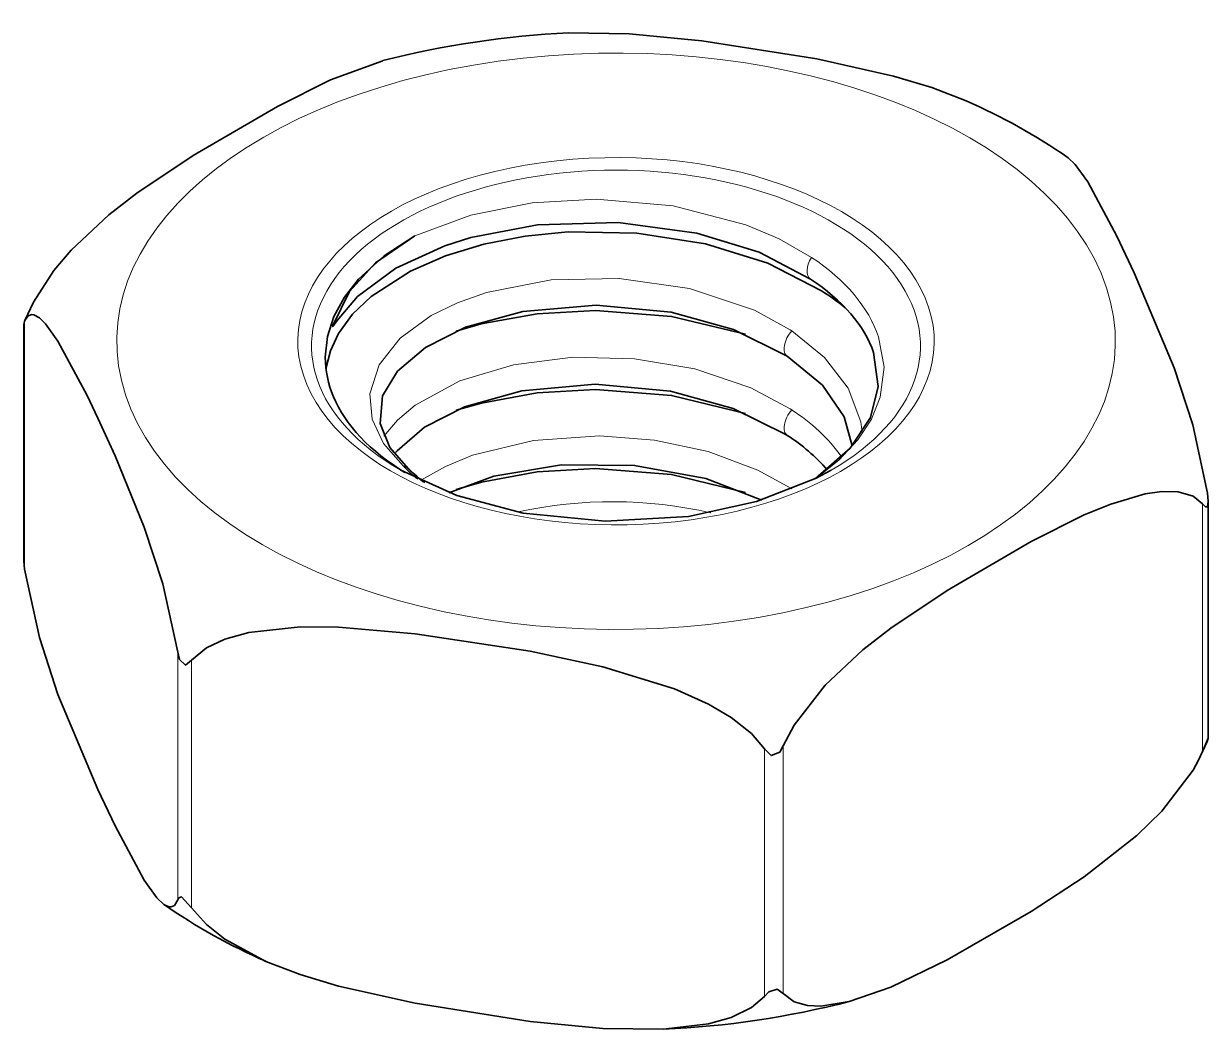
# Model space of a CAD drawing. Extents: x 145 to 857, y 42 to 790.
# Drawn here: x 656.19 to 662.3, y 471.97 to 477.16 of the extents above; entities that cross this region are included whole.
import ezdxf

# ---------------------------------------------------------------- set-up
doc = ezdxf.new("R2010")
doc.units = 0

msp = doc.modelspace()

# ---------------------------------------------------------------- linework, layer by layer
at = {"color": 7, "lineweight": 35, "ltscale": 0.002631}
msp.add_line((656.2354, 475.7245), (656.1906, 475.6293), dxfattribs=at)
at = {"color": 7, "lineweight": 35, "ltscale": 0.000326475}
msp.add_line((656.1852, 475.6118), (656.1886, 475.6244), dxfattribs=at)
at = {"color": 7, "lineweight": 35, "ltscale": 0.030574}
for p, q in [((656.1852, 474.3888), (656.1852, 475.6118)), ((662.2966, 473.4743), (662.2966, 474.6973))]:
    msp.add_line(p, q, dxfattribs=at)
at = {"color": 7, "lineweight": 35, "ltscale": 0.000132048}
for p, q in [((656.1886, 475.6244), (656.1906, 475.6293)), ((662.2932, 473.4617), (662.2912, 473.4568))]:
    msp.add_line(p, q, dxfattribs=at)
at = {"color": 7, "lineweight": 13, "ltscale": 0.031951}
for p, q in [((656.1886, 474.3463), (656.1886, 475.6244)), ((660.007, 472.1418), (660.007, 473.4198))]:
    msp.add_line(p, q, dxfattribs=at)
at = {"color": 7, "lineweight": 13, "ltscale": 0.000219223}
for p, q in [((660.14, 475.5821), (660.1473, 475.5773)), ((660.14, 475.1738), (660.1473, 475.169))]:
    msp.add_line(p, q, dxfattribs=at)
at = {"color": 7, "lineweight": 35, "ltscale": 0.000208666}
msp.add_line((660.1174, 475.4499), (660.1245, 475.4454), dxfattribs=at)
at = {"color": 7, "lineweight": 35, "ltscale": 0.00020908}
msp.add_line((660.1174, 475.0417), (660.1245, 475.0371), dxfattribs=at)
at = {"color": 7, "lineweight": 13, "ltscale": 0.000563664}
msp.add_line((658.1642, 474.8702), (658.1437, 474.8796), dxfattribs=at)
at = {"color": 7, "lineweight": 13, "ltscale": 0.000317185}
msp.add_line((658.1741, 474.8624), (658.1642, 474.8702), dxfattribs=at)
at = {"color": 7, "lineweight": 35, "ltscale": 0.000161901}
msp.add_line((658.1694, 474.8668), (658.1741, 474.8624), dxfattribs=at)
at = {"color": 7, "lineweight": 13, "ltscale": 0.000218804}
msp.add_line((660.14, 474.7656), (660.1473, 474.7608), dxfattribs=at)
at = {"color": 7, "lineweight": 35, "ltscale": 0.001065}
for p, q in [((662.2966, 474.6973), (662.2932, 474.7397)), ((656.1852, 474.3888), (656.1886, 474.3463))]:
    msp.add_line(p, q, dxfattribs=at)
at = {"color": 7, "lineweight": 13, "ltscale": 0.03195}
for p, q in [((662.2673, 473.406), (662.2673, 474.684)), ((656.9806, 472.6399), (656.9806, 473.9179)), ((657.0513, 472.5991), (657.0513, 473.8771)), ((660.1036, 472.1567), (660.1036, 473.4348))]:
    msp.add_line(p, q, dxfattribs=at)
at = {"color": 7, "lineweight": 35, "ltscale": 0.002633}
msp.add_line((662.2465, 473.3615), (662.2912, 473.4568), dxfattribs=at)
at = {"color": 7, "lineweight": 35, "ltscale": 0.000326079}
msp.add_line((662.2966, 473.4743), (662.2932, 473.4617), dxfattribs=at)
at = {"color": 7, "lineweight": 35, "ltscale": 0.001228}
msp.add_line((662.2673, 473.406), (662.2465, 473.3615), dxfattribs=at)
at = {"color": 7, "lineweight": 35}
for points in [[(658.9968, 477.114), (659.3087, 477.1099), (659.683, 477.0733), (660.2762, 476.9799), (660.6722, 476.8912), (660.8696, 476.8318), (661.0472, 476.7632)], [(658.0374, 476.9707), (657.7678, 476.8716), (657.4938, 476.7346), (657.0595, 476.4822), (656.7696, 476.2874), (656.6251, 476.1752), (656.4307, 475.9934), (656.3403, 475.8875), (656.2354, 475.7245)], [(661.5732, 476.4697), (661.6097, 476.4353), (661.6745, 476.3451), (661.825, 476.0646), (661.914, 475.8762)], [(660.3016, 475.7831), (660.0234, 475.9249), (659.7028, 476.0254), (659.3477, 476.081), (658.9946, 476.0868), (658.7724, 476.0651), (658.5585, 476.0237), (658.3605, 475.9637), (658.1802, 475.8852)], [(660.2443, 475.8435), (659.9787, 475.9817), (659.6579, 476.081), (659.2515, 476.136), (658.8356, 476.1234), (658.4921, 476.0576), (658.357, 476.0148)], [(657.7409, 475.4412), (657.7521, 475.5469), (657.7854, 475.6505), (657.8395, 475.75), (657.9127, 475.8437), (658.0443, 475.9634), (658.2034, 476.0667)], [(658.357, 476.0148), (658.1058, 475.8998), (657.9081, 475.7546), (657.802, 475.6293), (657.7798, 475.5988), (657.7788, 475.6006), (657.8654, 475.7797), (658.0007, 475.9268), (658.2034, 476.0667)], [(657.7446, 475.3802), (657.7672, 475.4731), (657.8094, 475.5628), (657.8822, 475.6623), (657.9778, 475.754), (658.1802, 475.8852)], [(662.2932, 474.7397), (662.2159, 475.0923), (662.1199, 475.3855), (661.914, 475.8762)], [(656.1906, 475.6293), (656.2068, 475.653), (656.2249, 475.6606), (656.238, 475.6592), (656.2659, 475.6438), (656.2972, 475.6134), (656.3619, 475.5232), (656.5123, 475.2427), (656.5678, 475.1267)], [(660.1174, 475.4499), (659.8463, 475.5839), (659.5256, 475.6724), (659.1381, 475.7088), (658.7606, 475.6765), (658.4651, 475.5948), (658.2584, 475.4908), (658.114, 475.3682), (658.0367, 475.2413), (658.0236, 475.0987), (658.0737, 474.9753), (658.1694, 474.8668)], [(659.9089, 475.5589), (659.5276, 475.6511), (659.1354, 475.682), (658.8342, 475.6649), (658.5458, 475.6122), (658.4156, 475.5745)], [(660.1245, 475.4454), (660.3056, 475.2955), (660.418, 475.1327), (660.4601, 474.9832)], [(660.5698, 475.4644), (660.5938, 475.2898), (660.5533, 475.1298), (660.4497, 474.9711), (660.2694, 474.8142)], [(660.1174, 475.0417), (659.845, 475.1762), (659.5225, 475.2647), (659.1331, 475.3006), (658.7544, 475.2671), (658.4587, 475.1841), (658.2528, 475.0789), (658.1115, 474.957), (658.0983, 474.9411)], [(659.9087, 475.1508), (659.5275, 475.2429), (659.1356, 475.2737), (658.8345, 475.2567), (658.5462, 475.2041), (658.4161, 475.1664)], [(656.9806, 473.9179), (656.9033, 474.2704), (656.8073, 474.5636), (656.6569, 474.9314), (656.5678, 475.1267)], [(658.1305, 474.8576), (658.42, 474.7263), (658.7611, 474.6365), (659.1855, 474.5941), (659.6143, 474.6193), (659.9662, 474.6953), (660.2737, 474.8157), (660.3515, 474.8577)], [(659.9934, 474.7036), (659.7042, 474.8141), (659.3371, 474.8824), (658.9603, 474.8858), (658.6102, 474.8259), (658.3788, 474.7413)], [(659.9087, 474.7425), (659.5275, 474.8346), (659.1356, 474.8655), (658.8345, 474.8485), (658.5462, 474.7959), (658.4161, 474.7582)], [(662.2673, 474.684), (662.2176, 474.7231), (662.1416, 474.7461), (662.0562, 474.7481), (661.9708, 474.7357), (661.7938, 474.6829), (661.6569, 474.6262), (661.3829, 474.4893), (660.9486, 474.2369), (660.6586, 474.0421), (660.5142, 473.9298), (660.3197, 473.748), (660.1597, 473.5419), (660.1036, 473.4348)], [(662.2673, 474.684), (662.2774, 474.673), (662.2824, 474.6689), (662.2916, 474.6687), (662.2966, 474.6973)], [(656.1886, 474.3463), (656.2659, 473.9938), (656.3619, 473.7006), (656.5678, 473.2099)], [(660.007, 473.4198), (659.9391, 473.4982), (659.8353, 473.5811), (659.7186, 473.6505), (659.5422, 473.7297), (659.1732, 473.8434), (658.7988, 473.9227), (658.2056, 474.0127), (657.8096, 474.0466), (657.6122, 474.0483), (657.3466, 474.0199), (657.2231, 473.9853), (657.128, 473.9399), (657.0513, 473.8771)], [(656.9806, 473.9179), (656.9891, 473.8806), (657.02, 473.8521), (657.0513, 473.8771)], [(662.2673, 473.406), (662.2953, 473.4745), (662.2961, 473.4753), (662.2966, 473.4743)], [(660.1036, 473.4348), (660.0855, 473.4015), (660.0408, 473.385), (660.007, 473.4198)], [(662.2465, 473.3615), (662.2176, 473.3094), (662.0562, 473.0981), (661.9271, 472.9716), (661.6569, 472.7589), (661.3829, 472.5794), (660.9486, 472.3304), (660.6586, 472.1904), (660.4444, 472.1154)], [(656.9086, 472.6165), (656.8721, 472.6508), (656.8073, 472.741), (656.6569, 473.0215), (656.5678, 473.2099)], [(656.9806, 472.6399), (656.9863, 472.6498), (656.9998, 472.6552), (657.0513, 472.5991)], [(656.9806, 472.6399), (656.9624, 472.6113), (656.9459, 472.6038), (656.934, 472.6044), (656.9086, 472.6165)], [(657.4346, 472.3229), (657.2231, 472.4377), (657.128, 472.5125), (657.0513, 472.5991)], [(659.485, 471.9721), (659.1732, 471.9762), (658.7988, 472.0128), (658.2056, 472.1063), (657.8096, 472.1949), (657.6122, 472.2543), (657.4346, 472.3229)], [(660.1036, 472.1567), (660.0726, 472.1796), (660.0297, 472.1647), (660.007, 472.1418)], [(660.007, 472.1418), (659.9391, 472.0845), (659.8353, 472.0337), (659.7186, 472.0004), (659.485, 471.9721)], [(660.4444, 472.1154), (660.2979, 472.0917), (660.2294, 472.0946), (660.1597, 472.1144), (660.1036, 472.1567)]]:
    msp.add_lwpolyline(points, dxfattribs=at)
at = {"color": 7, "lineweight": 13}
for points in [[(660.2494, 475.9558), (660.0825, 476.0511), (659.9111, 476.1237), (659.5353, 476.2217), (659.1378, 476.2564), (658.809, 476.2371), (658.4926, 476.174), (658.2034, 476.0667)], [(658.1437, 474.8796), (658.0413, 474.9947), (657.9824, 475.1207), (657.9713, 475.2516), (658.0192, 475.4012), (658.128, 475.5383), (658.2881, 475.6552), (658.4232, 475.7215), (658.5735, 475.7747), (658.9056, 475.8394), (659.2579, 475.8472), (659.6197, 475.7951), (659.9547, 475.6828), (660.14, 475.5821)], [(660.1473, 475.5773), (660.3167, 475.4398), (660.4384, 475.2809), (660.5032, 475.1075), (660.5108, 475.0516)], [(660.2714, 474.8154), (660.3907, 474.9092), (660.4893, 475.0144), (660.5588, 475.1211), (660.6042, 475.2342), (660.6239, 475.3894), (660.5958, 475.5448)], [(658.0433, 475.0322), (658.1137, 475.1162), (658.2042, 475.1927), (658.4349, 475.3181), (658.7127, 475.4014), (659.0189, 475.44), (659.3359, 475.4329), (659.6476, 475.3801), (659.9373, 475.2823), (660.14, 475.1738)], [(658.2366, 474.8069), (658.3605, 474.8769), (658.5005, 474.9347), (658.8152, 475.0114), (659.155, 475.0343), (659.4402, 475.0123), (659.717, 474.9533), (659.973, 474.8579), (660.14, 474.7656)]]:
    msp.add_lwpolyline(points, dxfattribs=at)
at = {"color": 7, "lineweight": 35}
for centre, radius, start, end in [((659.2155, 472.3528), 4.7661, 92.62958, 104.3111), ((659.8132, 473.9302), 3.0899, 55.27611, 66.46247), ((659.5855, 474.6573), 1.3342, 51.09214, 57.54188), ((658.2657, 475.4437), 0.5249, 180.27745, 203.21017), ((659.6224, 474.2455), 0.9371, 40.90404, 57.61799), ((658.6895, 475.3806), 0.7309, 225.15341, 233.42262), ((658.6686, 475.1559), 3.0899, 235.2761, 246.46248), ((659.2664, 476.7334), 4.7661, 272.62959, 284.31111)]:
    msp.add_arc(centre, radius, start, end, dxfattribs=at)
at = {"color": 7, "lineweight": 13}
for centre, radius, start, end in [((659.6439, 474.3749), 0.9399, 35.82538, 57.63339), ((658.5656, 475.263), 0.5701, 222.26257, 232.54498), ((658.7179, 475.4258), 0.7844, 225.09387, 233.63889), ((658.5825, 475.2546), 0.5681, 222.58069, 233.45403), ((659.2232, 472.4297), 2.2652, 77.06353, 102.43111)]:
    msp.add_arc(centre, radius, start, end, dxfattribs=at)
for centre, major_axis, ratio, start_param, end_param in [((659.2409, 475.5229), (2.5754, 0), 0.57735, 0.238201, 6.521386), ((659.2409, 475.5229), (1.6414, 0), 0.57735, 3.379793, 9.662978), ((659.2409, 475.4989), (1.5707, 0), 0.57735, 5.497715, 10.210378), ((660.2996, 475.9268), (-0.0552, -0.0834), 0.57847, 4.747903, 6.283188), ((659.1275, 475.3833), (1.4965, -0.0117), 0.58383, 0.199239, 0.727806), ((660.1791, 475.5291), (-0.0546, -0.0837), 0.543957, 4.480494, 6.282041), ((660.1791, 475.1208), (-0.0546, -0.0837), 0.543957, 4.480494, 6.282041), ((658.1033, 474.7917), (-0.0661, -0.0751), 0.736343, 3.141557, 3.528261)]:
    msp.add_ellipse(centre, major_axis=major_axis, ratio=ratio, start_param=start_param, end_param=end_param, dxfattribs=at)
at = {"color": 7, "lineweight": 35}
for centre, major_axis, ratio, start_param, end_param in [((659.2842, 475.3864), (1.3091, -0.0984), 0.565456, 0.236926, 0.790929), ((659.2414, 475.4413), (1.5005, 0.0002), 0.577285, 3.379674, 3.900004)]:
    msp.add_ellipse(centre, major_axis=major_axis, ratio=ratio, start_param=start_param, end_param=end_param, dxfattribs=at)

doc.saveas('drawing.dxf')
